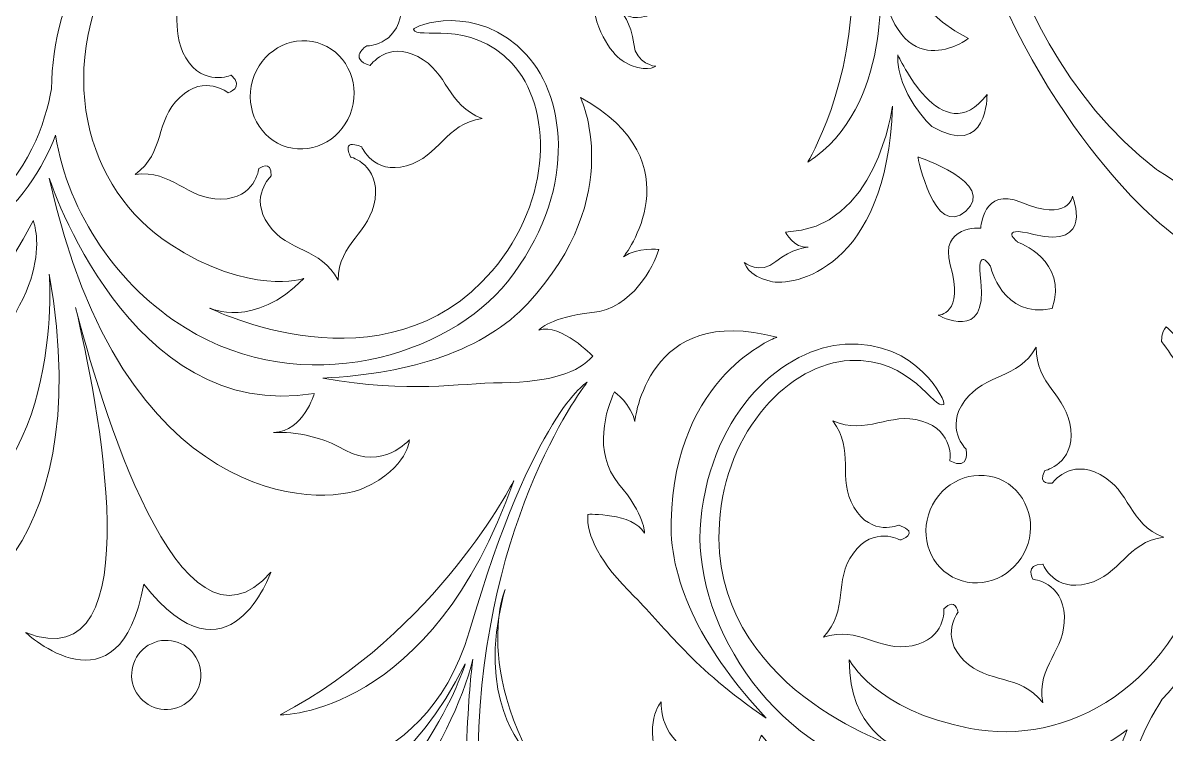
# Model space of a CAD drawing. Header units: millimetres. Extents: x -1420 to -489, y -454 to 898.
# Drawn here: x -944 to -880.5, y -369.2 to -329.8 of the extents above; entities that cross this region are included whole.
import ezdxf

# ---------------------------------------------------------------- set-up
doc = ezdxf.new("R2010")
doc.units = ezdxf.units.MM
doc.header["$MEASUREMENT"] = 0
doc.layers.add('Layer 1', color=7, linetype='Continuous')

msp = doc.modelspace()

# ---------------------------------------------------------------- linework, layer by layer
at = {"layer": 'Layer 1', "color": 1, "lineweight": 20}
msp.add_open_spline([(-986.7467, -67.766), (-986.7467, -67.766), (-769.7468, -67.766), (-769.7468, -67.766), (-769.7468, -67.766), (-766.9929, -67.7659), (-764.7466, -69.9335), (-764.7467, -72.591), (-764.7467, -72.591), (-764.7467, -72.591), (-764.7467, -448.9409), (-764.7467, -448.9409), (-764.7467, -448.9409), (-764.7467, -451.5984), (-766.9928, -453.7659), (-769.7467, -453.7659), (-769.7467, -453.7659), (-769.7467, -453.7659), (-986.7467, -453.7659), (-986.7467, -453.7659)], degree=3, knots=[0, 0, 0, 0, 0.1666667, 0.1666667, 0.1666667, 0.1666667, 0.3333333, 0.3333333, 0.3333333, 0.3333333, 0.5, 0.5, 0.5, 0.5, 0.6666667, 0.6666667, 0.6666667, 0.6666667, 1, 1, 1, 1], dxfattribs=at)
at = {"layer": 'Layer 1', "color": 250, "lineweight": 9}
for points, knots in [([(-896.4376, -327.1122), (-896.4376, -327.1122), (-896.4376, -327.1122), (-896.4376, -327.1122), (-896.4376, -327.1122), (-895.4057, -333.5741), (-891.5027, -330.6113), (-891.5027, -330.6113), (-891.5027, -330.6113), (-900.1985, -326.4957), (-893.2427, -311.0461), (-893.2427, -311.0461), (-893.2427, -311.0461), (-893.8429, -311.7339), (-898.2745, -318.2923), (-897.9906, -327.271), (-897.9906, -327.271), (-897.8058, -333.0862), (-900.4302, -337.4767), (-900.4302, -337.4767), (-900.4302, -337.4767), (-895.67, -334.4548), (-896.4376, -327.1122), (-896.4376, -327.1122)], [0, 0, 0, 0, 0.1428571, 0.1428571, 0.1428571, 0.1428571, 0.2857143, 0.2857143, 0.2857143, 0.2857143, 0.4285714, 0.4285714, 0.4285714, 0.4285714, 0.5714286, 0.5714286, 0.5714286, 0.5714286, 0.7142857, 0.7142857, 0.7142857, 0.7142857, 1, 1, 1, 1]), ([(-881.078, -337.8953), (-881.078, -337.8953), (-881.078, -337.8953), (-881.078, -337.8953), (-881.078, -337.8953), (-891.2503, -330.0379), (-891.73, -314.4927), (-891.7931, -313.4543), (-891.7931, -313.4543), (-893.8401, -325.9269), (-885.1227, -336.7234), (-882.2019, -339.6442), (-882.2019, -339.6442), (-882.2019, -339.6442), (-878.3103, -343.752), (-877.2247, -342.2743), (-877.2247, -342.2743), (-876.1387, -340.7998), (-881.078, -337.8953), (-881.078, -337.8953)], [0, 0, 0, 0, 0.1666667, 0.1666667, 0.1666667, 0.1666667, 0.3333333, 0.3333333, 0.3333333, 0.3333333, 0.5, 0.5, 0.5, 0.5, 0.6666667, 0.6666667, 0.6666667, 0.6666667, 1, 1, 1, 1]), ([(-964.2066, -339.1417), (-964.2066, -339.1417), (-964.2066, -339.1417), (-964.2066, -339.1417), (-964.2066, -339.1417), (-960.3582, -344.2048), (-952.6243, -346.304), (-946.5794, -341.7103), (-946.5794, -341.7103), (-944.1211, -339.8413), (-942.8498, -337.7817), (-942.1934, -335.9904), (-942.1934, -335.9904), (-941.4356, -340.4134), (-938.7176, -344.3661), (-934.975, -346.6822), (-934.975, -346.6822), (-928.4069, -350.7526), (-920.3553, -348.2064), (-917.1005, -344.1238), (-917.1005, -344.1238), (-913.2232, -339.257), (-913.7998, -333.9695), (-916.0402, -331.5287), (-916.0402, -331.5287), (-918.8018, -328.5232), (-922.3481, -329.9398), (-922.3074, -330.1133), (-922.3074, -330.1133), (-922.1637, -330.7261), (-919.2041, -329.4837), (-916.8603, -331.9892), (-916.8603, -331.9892), (-914.6077, -334.4015), (-914.5669, -339.5599), (-917.9459, -343.5146), (-917.9459, -343.5146), (-923.8947, -350.4773), (-933.6239, -345.5865), (-933.6239, -345.5865), (-933.6239, -345.5865), (-933.6239, -345.5865), (-931.1628, -346.7735), (-928.3991, -343.941), (-928.3991, -343.941), (-928.3991, -343.941), (-931.3831, -344.9533), (-935.8684, -342.0092), (-935.8684, -342.0092), (-940.3541, -339.0603), (-942.6739, -332.4103), (-938.2448, -325.0559), (-938.2448, -325.0559), (-935.1798, -319.9728), (-928.5551, -319.1926), (-928.5551, -319.1926), (-928.5551, -319.1926), (-928.5551, -319.1926), (-928.1711, -318.842), (-928.1642, -318.4246), (-928.1642, -318.4246), (-928.1642, -318.4246), (-930.9315, -318.1864), (-934.1923, -319.9117), (-934.1923, -319.9117), (-934.1854, -319.8869), (-934.1809, -319.8746), (-934.1809, -319.8746), (-934.1809, -319.8746), (-943.4924, -324.5017), (-943.0827, -318.5993), (-943.0827, -318.5993), (-943.0827, -318.5993), (-946.1571, -321.6012), (-941.3167, -322.574), (-941.3167, -322.574), (-941.3167, -322.574), (-946.0647, -322.6794), (-945.1603, -325.1361), (-945.1603, -325.1361), (-945.1603, -325.1361), (-945.1603, -325.1361), (-945.3545, -323.919), (-941.4112, -323.6608), (-941.4112, -323.6608), (-940.144, -323.5765), (-939.1024, -323.3745), (-938.2338, -323.1086), (-938.2338, -323.1086), (-938.8874, -323.8396), (-939.5267, -324.6812), (-940.1297, -325.6557), (-940.1297, -325.6557), (-941.6917, -328.1799), (-942.3856, -330.8348), (-942.4023, -333.412), (-942.4023, -333.412), (-942.7509, -335.2664), (-943.6903, -338.232), (-946.2365, -340.1182), (-946.2365, -340.1182), (-951.9108, -344.3254), (-957.54, -342.9486), (-960.3089, -339.5058), (-960.3089, -339.5058), (-963.0718, -336.0649), (-962.4765, -333.5423), (-962.4765, -333.5423), (-962.4765, -333.5423), (-964.578, -336.0275), (-963.4126, -337.9494), (-963.4126, -337.9494), (-963.4126, -337.9494), (-963.4126, -337.9494), (-968.183, -330.3649), (-962.9468, -324.9471), (-962.9468, -324.9471), (-959.973, -321.8691), (-955.7483, -321.4961), (-953.5958, -323.151), (-953.5958, -323.151), (-951.3595, -324.8722), (-952.1429, -327.3936), (-951.6295, -327.4632), (-951.6295, -327.4632), (-951.4857, -327.484), (-950.6021, -324.4666), (-953.2835, -322.4416), (-953.2835, -322.4416), (-955.4588, -320.8002), (-959.8313, -320.7436), (-963.5132, -324.3038), (-963.5132, -324.3038), (-966.6006, -327.2893), (-968.0518, -334.0839), (-964.2066, -339.1417)], [0, 0, 0, 0, 0.0285714, 0.0285714, 0.0285714, 0.0285714, 0.0571429, 0.0571429, 0.0571429, 0.0571429, 0.0857143, 0.0857143, 0.0857143, 0.0857143, 0.1142857, 0.1142857, 0.1142857, 0.1142857, 0.1428571, 0.1428571, 0.1428571, 0.1428571, 0.1714286, 0.1714286, 0.1714286, 0.1714286, 0.2, 0.2, 0.2, 0.2, 0.2285714, 0.2285714, 0.2285714, 0.2285714, 0.2571429, 0.2571429, 0.2571429, 0.2571429, 0.2857143, 0.2857143, 0.2857143, 0.2857143, 0.3142857, 0.3142857, 0.3142857, 0.3142857, 0.3428571, 0.3428571, 0.3428571, 0.3428571, 0.3714286, 0.3714286, 0.3714286, 0.3714286, 0.4, 0.4, 0.4, 0.4, 0.4285714, 0.4285714, 0.4285714, 0.4285714, 0.4571429, 0.4571429, 0.4571429, 0.4571429, 0.4857143, 0.4857143, 0.4857143, 0.4857143, 0.5142857, 0.5142857, 0.5142857, 0.5142857, 0.5428571, 0.5428571, 0.5428571, 0.5428571, 0.5714286, 0.5714286, 0.5714286, 0.5714286, 0.6, 0.6, 0.6, 0.6, 0.6285714, 0.6285714, 0.6285714, 0.6285714, 0.6571429, 0.6571429, 0.6571429, 0.6571429, 0.6857143, 0.6857143, 0.6857143, 0.6857143, 0.7142857, 0.7142857, 0.7142857, 0.7142857, 0.7428571, 0.7428571, 0.7428571, 0.7428571, 0.7714286, 0.7714286, 0.7714286, 0.7714286, 0.8, 0.8, 0.8, 0.8, 0.8285714, 0.8285714, 0.8285714, 0.8285714, 0.8571429, 0.8571429, 0.8571429, 0.8571429, 0.8857143, 0.8857143, 0.8857143, 0.8857143, 0.9142857, 0.9142857, 0.9142857, 0.9142857, 0.9428571, 0.9428571, 0.9428571, 0.9428571, 1, 1, 1, 1]), ([(-910.6244, -331.9184), (-910.6244, -331.9184), (-910.6244, -331.9184), (-910.6244, -331.9184), (-910.6244, -331.9184), (-909.4973, -332.576), (-908.8653, -332.1639), (-908.8653, -332.1639), (-908.8653, -332.1639), (-908.8653, -332.1639), (-909.9737, -332.0552), (-910.0886, -330.9155), (-910.0886, -330.9155), (-910.2066, -329.7757), (-910.8223, -329.0765), (-910.8223, -329.0765), (-910.8223, -329.0765), (-910.3146, -329.7118), (-909.3295, -329.3604), (-909.3295, -329.3604), (-909.3295, -329.3604), (-912.895, -325.775), (-908.7305, -320.2077), (-908.7305, -320.2077), (-908.7305, -320.2077), (-914.8373, -326.9335), (-911.7532, -331.2636), (-910.6244, -331.9184)], [0, 0, 0, 0, 0.125, 0.125, 0.125, 0.125, 0.25, 0.25, 0.25, 0.25, 0.375, 0.375, 0.375, 0.375, 0.5, 0.5, 0.5, 0.5, 0.625, 0.625, 0.625, 0.625, 0.75, 0.75, 0.75, 0.75, 1, 1, 1, 1]), ([(-924.9208, -331.0299), (-924.9208, -331.0299), (-924.9208, -331.0299), (-924.9208, -331.0299), (-924.9208, -331.0299), (-924.9208, -331.0299), (-923.2395, -331.0437), (-922.9927, -329.1446), (-922.9927, -329.1446), (-922.7464, -327.245), (-924.3002, -326.2827), (-923.7762, -324.2577), (-923.7762, -324.2577), (-925.2083, -325.7754), (-926.8518, -324.9765), (-928.3262, -326.1972), (-928.3262, -326.1972), (-929.8015, -327.4213), (-928.891, -328.8379), (-928.891, -328.8379), (-928.891, -328.8379), (-929.1195, -329.7659), (-929.6647, -329.0505), (-929.6647, -329.0505), (-929.6647, -329.0505), (-929.6647, -329.0505), (-929.4008, -327.3916), (-931.245, -326.8626), (-931.245, -326.8626), (-933.0868, -326.3332), (-934.2689, -327.7295), (-936.1933, -326.9102), (-936.1933, -326.9102), (-936.1933, -326.9102), (-936.1982, -326.9062), (-936.1982, -326.9062), (-936.1982, -326.9062), (-934.9013, -328.5496), (-935.9421, -330.0591), (-934.9526, -331.6989), (-934.9526, -331.6989), (-933.9615, -333.3375), (-932.4275, -332.6493), (-932.4275, -332.6493), (-932.4275, -332.6493), (-931.6803, -333.3692), (-932.6063, -333.6384), (-932.6063, -333.6384), (-932.6063, -333.6384), (-932.6063, -333.6384), (-933.9024, -332.5695), (-935.2906, -333.8888), (-935.2906, -333.8888), (-936.6844, -335.2029), (-936.0826, -336.9335), (-937.7688, -338.1746), (-937.7688, -338.1746), (-937.7688, -338.1746), (-937.7651, -338.1718), (-937.7651, -338.1718), (-937.7651, -338.1718), (-935.6884, -337.8941), (-934.9212, -339.5522), (-933.0033, -339.533), (-933.0033, -339.533), (-931.0883, -339.5163), (-930.9018, -337.8448), (-930.9018, -337.8448), (-930.9018, -337.8448), (-930.9018, -337.8448), (-930.1843, -337.2991), (-930.2132, -338.2573), (-930.2132, -338.2573), (-930.2132, -338.2573), (-931.4645, -339.3803), (-930.3679, -340.9509), (-930.3679, -340.9509), (-929.2754, -342.5198), (-927.4776, -342.1876), (-926.5012, -344.0326), (-926.5012, -344.0326), (-926.467, -341.942), (-924.7131, -341.4241), (-924.446, -339.5306), (-924.446, -339.5306), (-924.1793, -337.6322), (-925.8012, -337.199), (-925.8012, -337.199), (-925.8012, -337.199), (-925.8012, -337.199), (-926.401, -336.1272), (-925.1879, -336.6403), (-925.1879, -336.6403), (-925.1879, -336.6403), (-924.5462, -338.1933), (-922.6995, -337.6843), (-922.6995, -337.6843), (-920.8549, -337.1717), (-920.5719, -335.3662), (-918.5078, -335.0567), (-918.5078, -335.0567), (-920.4689, -334.3315), (-920.372, -332.5023), (-922.0696, -331.622), (-922.0696, -331.622), (-923.7733, -330.7396), (-924.7237, -332.1269), (-924.7237, -332.1269), (-924.7237, -332.1269), (-925.9759, -331.7319), (-924.9208, -331.0299), (-924.9208, -331.0299)], [0, 0, 0, 0, 0.0344828, 0.0344828, 0.0344828, 0.0344828, 0.0689655, 0.0689655, 0.0689655, 0.0689655, 0.1034483, 0.1034483, 0.1034483, 0.1034483, 0.137931, 0.137931, 0.137931, 0.137931, 0.1724138, 0.1724138, 0.1724138, 0.1724138, 0.2068966, 0.2068966, 0.2068966, 0.2068966, 0.2413793, 0.2413793, 0.2413793, 0.2413793, 0.2758621, 0.2758621, 0.2758621, 0.2758621, 0.3103448, 0.3103448, 0.3103448, 0.3103448, 0.3448276, 0.3448276, 0.3448276, 0.3448276, 0.3793103, 0.3793103, 0.3793103, 0.3793103, 0.4137931, 0.4137931, 0.4137931, 0.4137931, 0.4482759, 0.4482759, 0.4482759, 0.4482759, 0.4827586, 0.4827586, 0.4827586, 0.4827586, 0.5172414, 0.5172414, 0.5172414, 0.5172414, 0.5517241, 0.5517241, 0.5517241, 0.5517241, 0.5862069, 0.5862069, 0.5862069, 0.5862069, 0.6206897, 0.6206897, 0.6206897, 0.6206897, 0.6551724, 0.6551724, 0.6551724, 0.6551724, 0.6896552, 0.6896552, 0.6896552, 0.6896552, 0.7241379, 0.7241379, 0.7241379, 0.7241379, 0.7586207, 0.7586207, 0.7586207, 0.7586207, 0.7931034, 0.7931034, 0.7931034, 0.7931034, 0.8275862, 0.8275862, 0.8275862, 0.8275862, 0.862069, 0.862069, 0.862069, 0.862069, 0.8965517, 0.8965517, 0.8965517, 0.8965517, 0.9310345, 0.9310345, 0.9310345, 0.9310345, 1, 1, 1, 1]), ([(-925.7324, -334.5395), (-925.7324, -334.5395), (-925.7324, -334.5395), (-925.7324, -334.5395), (-925.7324, -334.5395), (-926.1876, -336.1411), (-927.7961, -337.0837), (-929.3222, -336.6484), (-929.3222, -336.6484), (-930.8452, -336.2127), (-931.7121, -334.5595), (-931.254, -332.9576), (-931.254, -332.9576), (-930.7951, -331.3589), (-929.1862, -330.4146), (-927.6605, -330.8491), (-927.6605, -330.8491), (-926.1371, -331.286), (-925.271, -332.9413), (-925.7324, -334.5395)], [0, 0, 0, 0, 0.1666667, 0.1666667, 0.1666667, 0.1666667, 0.3333333, 0.3333333, 0.3333333, 0.3333333, 0.5, 0.5, 0.5, 0.5, 0.6666667, 0.6666667, 0.6666667, 0.6666667, 1, 1, 1, 1]), ([(-895.4347, -331.5242), (-895.4347, -331.5242), (-895.4347, -331.5242), (-895.4347, -331.5242), (-895.4347, -331.5242), (-895.5055, -333.6877), (-893.5461, -335.4985), (-893.5461, -335.4985), (-893.5461, -335.4985), (-890.4017, -337.3378), (-890.4815, -333.7276), (-890.4815, -333.7276), (-890.4815, -333.7276), (-892.9585, -337.0251), (-895.4347, -331.5242), (-895.4347, -331.5242)], [0, 0, 0, 0, 0.2, 0.2, 0.2, 0.2, 0.4, 0.4, 0.4, 0.4, 0.6, 0.6, 0.6, 0.6, 1, 1, 1, 1]), ([(-912.3689, -348.2471), (-912.3689, -348.2471), (-912.3689, -348.2471), (-912.3689, -348.2471), (-912.3689, -348.2471), (-912.3689, -348.2471), (-914.0938, -346.4375), (-915.352, -346.8032), (-915.352, -346.8032), (-915.352, -346.8032), (-914.6891, -346.0661), (-912.4104, -345.8353), (-912.4104, -345.8353), (-910.1333, -345.6019), (-909.0099, -343.2842), (-908.6955, -342.3346), (-908.6955, -342.3346), (-908.6955, -342.3346), (-909.8654, -342.1754), (-910.6546, -342.7381), (-910.6546, -342.7381), (-910.6546, -342.7381), (-906.5064, -337.506), (-913.0513, -333.8868), (-913.0513, -333.8868), (-913.0513, -333.8868), (-910.4115, -339.3201), (-915.9706, -345.3242), (-915.9706, -345.3242), (-918.3498, -347.8933), (-922.3929, -349.2395), (-927.3514, -349.4703), (-927.3514, -349.4703), (-922.3868, -350.3393), (-919.9505, -349.7493), (-917.3966, -349.7289), (-917.3966, -349.7289), (-914.7103, -349.7061), (-913.1136, -349.1482), (-912.3689, -348.2471)], [0, 0, 0, 0, 0.0909091, 0.0909091, 0.0909091, 0.0909091, 0.1818182, 0.1818182, 0.1818182, 0.1818182, 0.2727273, 0.2727273, 0.2727273, 0.2727273, 0.3636364, 0.3636364, 0.3636364, 0.3636364, 0.4545455, 0.4545455, 0.4545455, 0.4545455, 0.5454545, 0.5454545, 0.5454545, 0.5454545, 0.6363636, 0.6363636, 0.6363636, 0.6363636, 0.7272727, 0.7272727, 0.7272727, 0.7272727, 0.8181818, 0.8181818, 0.8181818, 0.8181818, 1, 1, 1, 1]), ([(-902.5216, -344.1002), (-902.5216, -344.1002), (-902.5216, -344.1002), (-902.5216, -344.1002), (-902.5216, -344.1002), (-901.2548, -344.4158), (-896.0259, -343.4568), (-895.7287, -334.375), (-895.7287, -334.375), (-895.7287, -334.375), (-896.6147, -341.2714), (-901.6701, -341.3626), (-901.6701, -341.3626), (-901.6701, -341.3626), (-901.2079, -342.3012), (-900.4021, -342.1978), (-900.4021, -342.1978), (-900.4021, -342.1978), (-901.3301, -342.2715), (-902.208, -343.0073), (-902.208, -343.0073), (-903.0843, -343.7467), (-903.9545, -343.0521), (-903.9545, -343.0521), (-903.9545, -343.0521), (-903.9545, -343.0521), (-903.7884, -343.7875), (-902.5216, -344.1002)], [0, 0, 0, 0, 0.125, 0.125, 0.125, 0.125, 0.25, 0.25, 0.25, 0.25, 0.375, 0.375, 0.375, 0.375, 0.5, 0.5, 0.5, 0.5, 0.625, 0.625, 0.625, 0.625, 0.75, 0.75, 0.75, 0.75, 1, 1, 1, 1]), ([(-891.6587, -340.2057), (-891.6587, -340.2057), (-891.6587, -340.2057), (-891.6587, -340.2057), (-891.6587, -340.2057), (-891.6587, -340.2057), (-891.6587, -340.2053), (-891.6587, -340.2053), (-891.6587, -340.2053), (-889.8923, -338.6396), (-894.3185, -337.2002), (-894.3185, -337.2002), (-894.3185, -337.2002), (-894.3185, -337.2002), (-894.3193, -337.201), (-894.3193, -337.201), (-894.3193, -337.201), (-894.3193, -337.201), (-893.4215, -341.7673), (-891.6587, -340.2057)], [0, 0, 0, 0, 0.1666667, 0.1666667, 0.1666667, 0.1666667, 0.3333333, 0.3333333, 0.3333333, 0.3333333, 0.5, 0.5, 0.5, 0.5, 0.6666667, 0.6666667, 0.6666667, 0.6666667, 1, 1, 1, 1]), ([(-942.5302, -338.3766), (-942.5302, -338.3766), (-942.5302, -338.3766), (-942.5302, -338.3766), (-942.5302, -338.3766), (-938.4899, -356.7067), (-927.5069, -356.6843), (-925.0519, -355.5661), (-925.0519, -355.5661), (-922.5965, -354.4496), (-922.5403, -352.8924), (-922.5403, -352.8924), (-922.5403, -352.8924), (-922.5403, -352.8924), (-924.0453, -354.6279), (-926.1033, -353.4642), (-926.1033, -353.4642), (-928.1629, -352.2992), (-930.0804, -352.4995), (-930.0804, -352.4995), (-930.0804, -352.4995), (-928.4012, -352.4042), (-927.8197, -350.3251), (-927.8197, -350.3251), (-927.8197, -350.3251), (-938.1243, -352.0471), (-942.5302, -338.3766), (-942.5302, -338.3766)], [0, 0, 0, 0, 0.125, 0.125, 0.125, 0.125, 0.25, 0.25, 0.25, 0.25, 0.375, 0.375, 0.375, 0.375, 0.5, 0.5, 0.5, 0.5, 0.625, 0.625, 0.625, 0.625, 0.75, 0.75, 0.75, 0.75, 1, 1, 1, 1]), ([(-890.2852, -343.2793), (-890.2852, -343.2793), (-890.2852, -343.2793), (-890.2852, -343.2793), (-890.2852, -343.2793), (-890.2852, -343.2793), (-889.6357, -346.1903), (-886.8664, -345.6117), (-886.8664, -345.6117), (-886.8664, -345.6117), (-886.8664, -345.6109), (-886.8664, -345.6109), (-886.8664, -345.6109), (-885.9587, -342.9303), (-888.7684, -341.9347), (-888.7684, -341.9347), (-888.7684, -341.9347), (-888.7684, -341.9347), (-889.9554, -340.9762), (-887.8905, -341.4925), (-887.8905, -341.4925), (-884.5123, -342.3346), (-885.7372, -339.3816), (-885.7372, -339.3816), (-885.7372, -339.3816), (-885.7372, -339.3816), (-885.9318, -340.8279), (-888.6002, -339.7094), (-888.6002, -339.7094), (-890.7087, -338.8233), (-890.8252, -341.1431), (-890.8252, -341.1431), (-890.8252, -341.1431), (-890.8252, -341.1431), (-890.8268, -341.1435), (-890.8268, -341.1435), (-890.8268, -341.1435), (-890.8268, -341.1435), (-893.1437, -340.9802), (-892.5179, -343.1783), (-892.5179, -343.1783), (-891.7263, -345.9639), (-893.1853, -345.9823), (-893.1853, -345.9823), (-893.1853, -345.9823), (-893.1853, -345.9823), (-890.4017, -347.5541), (-890.8337, -344.0986), (-890.8337, -344.0986), (-891.0972, -341.9868), (-890.2852, -343.2793), (-890.2852, -343.2793)], [0, 0, 0, 0, 0.0714286, 0.0714286, 0.0714286, 0.0714286, 0.1428571, 0.1428571, 0.1428571, 0.1428571, 0.2142857, 0.2142857, 0.2142857, 0.2142857, 0.2857143, 0.2857143, 0.2857143, 0.2857143, 0.3571429, 0.3571429, 0.3571429, 0.3571429, 0.4285714, 0.4285714, 0.4285714, 0.4285714, 0.5, 0.5, 0.5, 0.5, 0.5714286, 0.5714286, 0.5714286, 0.5714286, 0.6428571, 0.6428571, 0.6428571, 0.6428571, 0.7142857, 0.7142857, 0.7142857, 0.7142857, 0.7857143, 0.7857143, 0.7857143, 0.7857143, 0.8571429, 0.8571429, 0.8571429, 0.8571429, 1, 1, 1, 1]), ([(-950.6176, -353.9593), (-950.6176, -353.9593), (-950.6176, -353.9593), (-950.6176, -353.9593), (-950.6176, -353.9593), (-950.6176, -353.9593), (-951.6914, -352.8798), (-947.9268, -349.7656), (-947.9268, -349.7656), (-941.8208, -344.7118), (-943.4195, -340.7355), (-943.4195, -340.7355), (-943.4195, -340.7355), (-949.4066, -352.1151), (-953.266, -345.9041), (-953.266, -345.9041), (-953.266, -345.9041), (-954.1757, -351.1362), (-948.6182, -348.6075), (-948.6182, -348.6075), (-948.6182, -348.6075), (-953.3039, -352.1497), (-950.6176, -353.9593), (-950.6176, -353.9593)], [0, 0, 0, 0, 0.1428571, 0.1428571, 0.1428571, 0.1428571, 0.2857143, 0.2857143, 0.2857143, 0.2857143, 0.4285714, 0.4285714, 0.4285714, 0.4285714, 0.5714286, 0.5714286, 0.5714286, 0.5714286, 0.7142857, 0.7142857, 0.7142857, 0.7142857, 1, 1, 1, 1]), ([(-942.5334, -343.7093), (-942.5334, -343.7093), (-942.5334, -343.7093), (-942.5334, -343.7093), (-942.5334, -343.7093), (-942.5334, -343.7093), (-941.5619, -356.2461), (-950.4791, -358.2712), (-950.4791, -358.2712), (-950.4791, -358.2712), (-949.317, -359.7635), (-947.9276, -359.2826), (-947.9276, -359.2826), (-947.9276, -359.2826), (-949.5454, -359.7546), (-950.8273, -361.3818), (-950.8273, -361.3818), (-952.1079, -363.0118), (-953.9029, -362.1041), (-953.9029, -362.1041), (-953.9029, -362.1041), (-953.9029, -362.1041), (-953.3401, -363.3453), (-950.9808, -363.4332), (-950.9808, -363.4332), (-948.6227, -363.524), (-939.7181, -359.8991), (-942.5334, -343.7093)], [0, 0, 0, 0, 0.125, 0.125, 0.125, 0.125, 0.25, 0.25, 0.25, 0.25, 0.375, 0.375, 0.375, 0.375, 0.5, 0.5, 0.5, 0.5, 0.625, 0.625, 0.625, 0.625, 0.75, 0.75, 0.75, 0.75, 1, 1, 1, 1]), ([(-926.4983, -344.0363), (-926.4983, -344.0363), (-926.4983, -344.0363), (-926.4983, -344.0363), (-926.4983, -344.0363), (-926.5003, -344.0354), (-926.5003, -344.0342), (-926.5012, -344.0326), (-926.5012, -344.0326), (-926.5012, -344.0326), (-926.502, -344.0342), (-926.502, -344.0342), (-926.502, -344.0342), (-926.502, -344.0342), (-926.4983, -344.0363), (-926.4983, -344.0363)], [0, 0, 0, 0, 0.2, 0.2, 0.2, 0.2, 0.4, 0.4, 0.4, 0.4, 0.6, 0.6, 0.6, 0.6, 1, 1, 1, 1]), ([(-937.285, -360.9049), (-937.285, -360.9049), (-937.285, -360.9049), (-937.285, -360.9049), (-937.285, -360.9049), (-937.285, -360.9049), (-937.2834, -360.9049), (-937.2834, -360.9049), (-937.2834, -360.9049), (-932.5692, -366.951), (-930.2287, -360.24), (-930.2287, -360.24), (-930.2287, -360.24), (-935.2885, -366.1134), (-939.8239, -350.3829), (-941.0667, -345.5563), (-941.0667, -345.5563), (-939.9229, -350.4081), (-936.6311, -366.4441), (-943.8409, -363.5961), (-943.8409, -363.5961), (-943.8409, -363.5961), (-938.6504, -368.4499), (-937.285, -360.9049)], [0, 0, 0, 0, 0.1428571, 0.1428571, 0.1428571, 0.1428571, 0.2857143, 0.2857143, 0.2857143, 0.2857143, 0.4285714, 0.4285714, 0.4285714, 0.4285714, 0.5714286, 0.5714286, 0.5714286, 0.5714286, 0.7142857, 0.7142857, 0.7142857, 0.7142857, 1, 1, 1, 1]), ([(-912.6376, -357.0357), (-912.6376, -357.0357), (-912.6376, -357.0357), (-912.6376, -357.0357), (-912.6376, -357.0357), (-912.7301, -358.2023), (-911.9727, -359.713), (-910.0596, -361.6012), (-910.0596, -361.6012), (-908.2423, -363.3929), (-906.9026, -365.5116), (-902.7333, -368.3461), (-902.7333, -368.3461), (-906.1334, -364.7297), (-908.0974, -360.9456), (-908.0167, -357.4466), (-908.0167, -357.4466), (-907.8274, -349.2655), (-902.1498, -347.2035), (-902.1498, -347.2035), (-902.1498, -347.2035), (-909.3674, -345.2456), (-910.032, -351.8879), (-910.032, -351.8879), (-910.032, -351.8879), (-910.2071, -350.9346), (-911.1575, -350.2338), (-911.1575, -350.2338), (-911.1575, -350.2338), (-911.594, -351.1362), (-912.4006, -353.5806), (-910.929, -355.3348), (-910.929, -355.3348), (-909.4533, -357.087), (-909.4904, -358.0773), (-909.4904, -358.0773), (-909.4904, -358.0773), (-910.1399, -356.9376), (-912.6376, -357.0357), (-912.6376, -357.0357)], [0, 0, 0, 0, 0.0909091, 0.0909091, 0.0909091, 0.0909091, 0.1818182, 0.1818182, 0.1818182, 0.1818182, 0.2727273, 0.2727273, 0.2727273, 0.2727273, 0.3636364, 0.3636364, 0.3636364, 0.3636364, 0.4545455, 0.4545455, 0.4545455, 0.4545455, 0.5454545, 0.5454545, 0.5454545, 0.5454545, 0.6363636, 0.6363636, 0.6363636, 0.6363636, 0.7272727, 0.7272727, 0.7272727, 0.7272727, 0.8181818, 0.8181818, 0.8181818, 0.8181818, 1, 1, 1, 1]), ([(-876.578, -356.9978), (-876.578, -356.9978), (-876.578, -356.9978), (-876.578, -356.9978), (-876.578, -356.9978), (-876.1387, -357.7931), (-875.5328, -358.6645), (-874.6813, -359.6072), (-874.6813, -359.6072), (-872.0312, -362.5378), (-873.0175, -363.2756), (-873.0175, -363.2756), (-873.0175, -363.2756), (-873.0175, -363.2756), (-870.6594, -362.1408), (-873.994, -358.7606), (-873.994, -358.7606), (-873.994, -358.7606), (-869.8413, -361.4331), (-869.9606, -357.1367), (-869.9606, -357.1367), (-869.9606, -357.1367), (-873.7737, -361.6595), (-877.2332, -351.8549), (-877.2332, -351.8549), (-877.2332, -351.8549), (-877.2401, -351.8671), (-877.2499, -351.8887), (-877.2499, -351.8887), (-878.3876, -348.3815), (-880.5368, -346.6252), (-880.5368, -346.6252), (-880.5368, -346.6252), (-880.8198, -346.931), (-880.7905, -347.4494), (-880.7905, -347.4494), (-880.7905, -347.4494), (-880.7905, -347.4494), (-876.585, -352.6204), (-877.9218, -358.4043), (-877.9218, -358.4043), (-879.8605, -366.7666), (-886.1525, -369.9272), (-891.4258, -368.9198), (-891.4258, -368.9198), (-896.6941, -367.91), (-898.1324, -365.1064), (-898.1324, -365.1064), (-898.1324, -365.1064), (-898.121, -369.0632), (-895.5271, -369.9256), (-895.5271, -369.9256), (-895.5271, -369.9256), (-895.5271, -369.9256), (-905.916, -366.6623), (-905.3394, -357.5219), (-905.3394, -357.5219), (-905.0116, -352.3305), (-901.3904, -348.6568), (-898.0949, -348.4939), (-898.0949, -348.4939), (-894.6679, -348.3261), (-893.4072, -351.2771), (-892.8778, -350.9383), (-892.8778, -350.9383), (-892.7276, -350.8422), (-894.2876, -347.3562), (-898.3624, -347.5919), (-898.3624, -347.5919), (-901.6701, -347.7833), (-905.7657, -351.1777), (-906.3704, -357.3712), (-906.3704, -357.3712), (-906.877, -362.5671), (-902.8689, -370.0018), (-895.3194, -371.6526), (-895.3194, -371.6526), (-891.0231, -372.5948), (-886.3179, -371.6493), (-882.6958, -369.0029), (-882.6958, -369.0029), (-883.4715, -370.7453), (-883.9919, -373.1075), (-883.5306, -376.1619), (-883.5306, -376.1619), (-882.3929, -383.6666), (-875.3841, -387.5456), (-869.0978, -386.5903), (-869.0978, -386.5903), (-862.8159, -385.6362), (-859.1267, -379.7493), (-859.2639, -375.4558), (-859.2639, -375.4558), (-859.428, -370.3369), (-862.6082, -367.3326), (-865.3116, -366.9983), (-865.3116, -366.9983), (-868.6474, -366.585), (-870.1109, -369.3653), (-869.9928, -369.4504), (-869.9928, -369.4504), (-869.5779, -369.7583), (-868.3852, -367.4014), (-865.5808, -367.7247), (-865.5808, -367.7247), (-862.8835, -368.0334), (-860.1097, -371.2437), (-860.1182, -375.5246), (-860.1182, -375.5246), (-860.1337, -383.0586), (-868.8384, -385.181), (-868.8384, -385.181), (-868.8384, -385.181), (-868.8384, -385.181), (-866.6611, -384.6121), (-866.4396, -381.3667), (-866.4396, -381.3667), (-866.4396, -381.3667), (-867.7679, -383.5908), (-872.1489, -384.1373), (-872.1489, -384.1373), (-876.5316, -384.6801), (-881.5259, -381.7503), (-882.6677, -374.7794), (-882.6677, -374.7794), (-883.1824, -371.6542), (-881.7922, -368.8702), (-880.7527, -367.2967), (-880.7527, -367.2967), (-878.974, -365.4362), (-877.6258, -363.0448), (-876.9889, -360.1451), (-876.9889, -360.1451), (-876.7434, -359.0269), (-876.6171, -357.978), (-876.578, -356.9978)], [0, 0, 0, 0, 0.0285714, 0.0285714, 0.0285714, 0.0285714, 0.0571429, 0.0571429, 0.0571429, 0.0571429, 0.0857143, 0.0857143, 0.0857143, 0.0857143, 0.1142857, 0.1142857, 0.1142857, 0.1142857, 0.1428571, 0.1428571, 0.1428571, 0.1428571, 0.1714286, 0.1714286, 0.1714286, 0.1714286, 0.2, 0.2, 0.2, 0.2, 0.2285714, 0.2285714, 0.2285714, 0.2285714, 0.2571429, 0.2571429, 0.2571429, 0.2571429, 0.2857143, 0.2857143, 0.2857143, 0.2857143, 0.3142857, 0.3142857, 0.3142857, 0.3142857, 0.3428571, 0.3428571, 0.3428571, 0.3428571, 0.3714286, 0.3714286, 0.3714286, 0.3714286, 0.4, 0.4, 0.4, 0.4, 0.4285714, 0.4285714, 0.4285714, 0.4285714, 0.4571429, 0.4571429, 0.4571429, 0.4571429, 0.4857143, 0.4857143, 0.4857143, 0.4857143, 0.5142857, 0.5142857, 0.5142857, 0.5142857, 0.5428571, 0.5428571, 0.5428571, 0.5428571, 0.5714286, 0.5714286, 0.5714286, 0.5714286, 0.6, 0.6, 0.6, 0.6, 0.6285714, 0.6285714, 0.6285714, 0.6285714, 0.6571429, 0.6571429, 0.6571429, 0.6571429, 0.6857143, 0.6857143, 0.6857143, 0.6857143, 0.7142857, 0.7142857, 0.7142857, 0.7142857, 0.7428571, 0.7428571, 0.7428571, 0.7428571, 0.7714286, 0.7714286, 0.7714286, 0.7714286, 0.8, 0.8, 0.8, 0.8, 0.8285714, 0.8285714, 0.8285714, 0.8285714, 0.8571429, 0.8571429, 0.8571429, 0.8571429, 0.8857143, 0.8857143, 0.8857143, 0.8857143, 0.9142857, 0.9142857, 0.9142857, 0.9142857, 0.9428571, 0.9428571, 0.9428571, 0.9428571, 1, 1, 1, 1]), ([(-887.2646, -354.6068), (-887.2646, -354.6068), (-887.2646, -354.6068), (-887.2646, -354.6068), (-887.2646, -354.6068), (-887.2646, -354.6068), (-885.6248, -354.224), (-885.8325, -352.3179), (-885.8325, -352.3179), (-886.0401, -350.415), (-887.7752, -349.8446), (-887.7471, -347.7581), (-887.7471, -347.7581), (-888.7826, -349.5762), (-890.567, -349.1841), (-891.7116, -350.7209), (-891.7116, -350.7209), (-892.8575, -352.2556), (-891.6404, -353.4157), (-891.6404, -353.4157), (-891.6404, -353.4157), (-891.6404, -353.4157), (-891.3708, -354.6544), (-892.5452, -354.0668), (-892.5452, -354.0668), (-892.5452, -354.0668), (-892.2626, -352.4083), (-894.0999, -351.8565), (-894.0999, -351.8565), (-895.9298, -351.3072), (-897.1347, -352.6872), (-899.0469, -351.8419), (-899.0469, -351.8419), (-897.7813, -353.5012), (-898.8352, -354.9932), (-897.8677, -356.6452), (-897.8677, -356.6452), (-896.8969, -358.2984), (-895.3544, -357.6298), (-895.3544, -357.6298), (-895.3544, -357.6298), (-894.1263, -358.1046), (-895.3035, -358.4576), (-895.3035, -358.4576), (-895.3035, -358.4576), (-895.3035, -358.4576), (-896.7695, -357.6396), (-897.8994, -359.1869), (-897.8994, -359.1869), (-899.027, -360.7335), (-898.1275, -362.3265), (-899.5596, -363.8502), (-899.5596, -363.8502), (-897.5733, -363.2048), (-896.5137, -364.696), (-894.637, -364.3307), (-894.637, -364.3307), (-892.7565, -363.9658), (-892.873, -362.2894), (-892.873, -362.2894), (-892.873, -362.2894), (-892.2275, -361.5817), (-892.092, -362.4718), (-892.092, -362.4718), (-892.092, -362.4718), (-892.092, -362.4718), (-893.1218, -363.8017), (-891.7597, -365.1471), (-891.7597, -365.1471), (-890.396, -366.4966), (-888.6902, -365.8406), (-887.3925, -367.484), (-887.3925, -367.484), (-887.3925, -367.484), (-887.3925, -367.4898), (-887.3925, -367.4898), (-887.3925, -367.4898), (-887.739, -365.4252), (-886.1016, -364.6015), (-886.1876, -362.6885), (-886.1876, -362.6885), (-886.2645, -360.775), (-887.941, -360.639), (-887.941, -360.639), (-887.941, -360.639), (-887.941, -360.639), (-888.4166, -359.8006), (-887.3798, -359.8051), (-887.3798, -359.8051), (-887.3798, -359.8051), (-886.7568, -361.3671), (-884.9065, -360.8809), (-884.9065, -360.8809), (-883.0533, -360.3935), (-882.7492, -358.5839), (-880.6757, -358.3074), (-880.6757, -358.3074), (-880.6757, -358.3074), (-880.6814, -358.307), (-880.6814, -358.307), (-880.6814, -358.307), (-882.6311, -357.5557), (-882.5089, -355.729), (-884.1996, -354.8279), (-884.1996, -354.8279), (-885.8915, -353.9235), (-886.8578, -355.2978), (-886.8578, -355.2978), (-886.8578, -355.2978), (-886.8578, -355.2978), (-887.7471, -355.4322), (-887.2646, -354.6068)], [0, 0, 0, 0, 0.0344828, 0.0344828, 0.0344828, 0.0344828, 0.0689655, 0.0689655, 0.0689655, 0.0689655, 0.1034483, 0.1034483, 0.1034483, 0.1034483, 0.137931, 0.137931, 0.137931, 0.137931, 0.1724138, 0.1724138, 0.1724138, 0.1724138, 0.2068966, 0.2068966, 0.2068966, 0.2068966, 0.2413793, 0.2413793, 0.2413793, 0.2413793, 0.2758621, 0.2758621, 0.2758621, 0.2758621, 0.3103448, 0.3103448, 0.3103448, 0.3103448, 0.3448276, 0.3448276, 0.3448276, 0.3448276, 0.3793103, 0.3793103, 0.3793103, 0.3793103, 0.4137931, 0.4137931, 0.4137931, 0.4137931, 0.4482759, 0.4482759, 0.4482759, 0.4482759, 0.4827586, 0.4827586, 0.4827586, 0.4827586, 0.5172414, 0.5172414, 0.5172414, 0.5172414, 0.5517241, 0.5517241, 0.5517241, 0.5517241, 0.5862069, 0.5862069, 0.5862069, 0.5862069, 0.6206897, 0.6206897, 0.6206897, 0.6206897, 0.6551724, 0.6551724, 0.6551724, 0.6551724, 0.6896552, 0.6896552, 0.6896552, 0.6896552, 0.7241379, 0.7241379, 0.7241379, 0.7241379, 0.7586207, 0.7586207, 0.7586207, 0.7586207, 0.7931034, 0.7931034, 0.7931034, 0.7931034, 0.8275862, 0.8275862, 0.8275862, 0.8275862, 0.862069, 0.862069, 0.862069, 0.862069, 0.8965517, 0.8965517, 0.8965517, 0.8965517, 0.9310345, 0.9310345, 0.9310345, 0.9310345, 1, 1, 1, 1]), ([(-919.4428, -365.3308), (-919.4428, -365.3308), (-919.4428, -365.3308), (-919.4428, -365.3308), (-919.4428, -365.3308), (-919.4428, -365.3308), (-921.8249, -373.3025), (-930.7474, -378.1726), (-930.7474, -378.1726), (-930.7474, -378.1726), (-932.7285, -380.4705), (-928.8291, -378.7415), (-928.8291, -378.7415), (-925.1468, -377.1078), (-920.0833, -369.7155), (-919.0213, -365.0685), (-919.0213, -365.0685), (-919.1243, -365.8251), (-919.2673, -367.2597), (-919.3707, -369.9118), (-919.3707, -369.9118), (-919.5604, -374.7444), (-923.292, -377.9796), (-923.292, -377.9796), (-923.292, -377.9796), (-922.1311, -377.967), (-921.4889, -377.3481), (-921.4889, -377.3481), (-921.4889, -377.3481), (-922.0325, -380.2563), (-924.8565, -381.5931), (-924.8565, -381.5931), (-924.8565, -381.5931), (-923.3559, -380.8426), (-918.9639, -380.9782), (-918.7281, -370.0437), (-918.7281, -370.0437), (-918.4488, -356.9665), (-912.6698, -349.6976), (-912.6698, -349.6976), (-912.6698, -349.6976), (-912.6698, -349.6976), (-915.6375, -351.3573), (-919.2106, -363.5098), (-919.2106, -363.5098), (-921.8008, -372.3212), (-929.9135, -371.5019), (-929.9135, -371.5019), (-929.9135, -371.5019), (-929.9135, -371.5019), (-930.449, -373.2097), (-934.1524, -373.6861), (-934.1524, -373.6861), (-934.1524, -373.6861), (-925.0063, -376.4624), (-919.4428, -365.3308)], [0, 0, 0, 0, 0.0666667, 0.0666667, 0.0666667, 0.0666667, 0.1333333, 0.1333333, 0.1333333, 0.1333333, 0.2, 0.2, 0.2, 0.2, 0.2666667, 0.2666667, 0.2666667, 0.2666667, 0.3333333, 0.3333333, 0.3333333, 0.3333333, 0.4, 0.4, 0.4, 0.4, 0.4666667, 0.4666667, 0.4666667, 0.4666667, 0.5333333, 0.5333333, 0.5333333, 0.5333333, 0.6, 0.6, 0.6, 0.6, 0.6666667, 0.6666667, 0.6666667, 0.6666667, 0.7333333, 0.7333333, 0.7333333, 0.7333333, 0.8, 0.8, 0.8, 0.8, 0.8666667, 0.8666667, 0.8666667, 0.8666667, 1, 1, 1, 1]), ([(-888.4361, -359.2093), (-888.4361, -359.2093), (-888.4361, -359.2093), (-888.4361, -359.2093), (-888.4361, -359.2093), (-889.2232, -360.6781), (-890.9962, -361.2612), (-892.3917, -360.5136), (-892.3917, -360.5136), (-893.7912, -359.7635), (-894.2896, -357.9686), (-893.5013, -356.4998), (-893.5013, -356.4998), (-892.7199, -355.0311), (-890.9457, -354.4475), (-889.5486, -355.1939), (-889.5486, -355.1939), (-888.1498, -355.9444), (-887.6535, -357.7422), (-888.4361, -359.2093)], [0, 0, 0, 0, 0.1666667, 0.1666667, 0.1666667, 0.1666667, 0.3333333, 0.3333333, 0.3333333, 0.3333333, 0.5, 0.5, 0.5, 0.5, 0.6666667, 0.6666667, 0.6666667, 0.6666667, 1, 1, 1, 1]), ([(-916.7438, -355.1663), (-916.7438, -355.1663), (-916.7438, -355.1663), (-916.7438, -355.1663), (-916.7438, -355.1663), (-916.7438, -355.1663), (-920.9486, -363.5293), (-929.7213, -368.1702), (-929.7213, -368.1702), (-929.7213, -368.1702), (-921.3407, -368.2858), (-916.7438, -355.1663)], [0, 0, 0, 0, 0.25, 0.25, 0.25, 0.25, 0.5, 0.5, 0.5, 0.5, 1, 1, 1, 1]), ([(-917.2276, -361.214), (-917.2276, -361.214), (-917.2276, -361.214), (-917.2276, -361.214), (-917.2276, -361.214), (-917.2276, -361.214), (-917.4442, -361.7128), (-917.5631, -362.6302), (-917.5631, -362.6302), (-917.4772, -362.1778), (-917.3721, -361.7079), (-917.2276, -361.214)], [0, 0, 0, 0, 0.25, 0.25, 0.25, 0.25, 0.5, 0.5, 0.5, 0.5, 1, 1, 1, 1]), ([(-915.9441, -370.3108), (-915.9441, -370.3108), (-915.9441, -370.3108), (-915.9441, -370.3108), (-915.9441, -370.3108), (-917.6963, -366.8268), (-917.7643, -364.1515), (-917.5631, -362.6302), (-917.5631, -362.6302), (-918.5652, -367.8672), (-915.9441, -370.3108), (-915.9441, -370.3108)], [0, 0, 0, 0, 0.25, 0.25, 0.25, 0.25, 0.5, 0.5, 0.5, 0.5, 1, 1, 1, 1]), ([(-934.1761, -365.4892), (-934.1761, -365.4892), (-934.1761, -365.4892), (-934.1761, -365.4892), (-934.1761, -365.4892), (-934.431, -364.4598), (-935.471, -363.8331), (-936.4999, -364.0843), (-936.4999, -364.0843), (-937.5289, -364.3388), (-938.1581, -365.38), (-937.9048, -366.409), (-937.9048, -366.409), (-937.6511, -367.438), (-936.6095, -368.0663), (-935.5825, -367.8123), (-935.5825, -367.8123), (-934.5515, -367.5594), (-933.9228, -366.5198), (-934.1761, -365.4892)], [0, 0, 0, 0, 0.1666667, 0.1666667, 0.1666667, 0.1666667, 0.3333333, 0.3333333, 0.3333333, 0.3333333, 0.5, 0.5, 0.5, 0.5, 0.6666667, 0.6666667, 0.6666667, 0.6666667, 1, 1, 1, 1]), ([(-899.5588, -363.8514), (-899.5588, -363.8514), (-899.5588, -363.8514), (-899.5588, -363.8514), (-899.5588, -363.8514), (-899.5588, -363.8514), (-899.5596, -363.8502), (-899.5596, -363.8502), (-899.5596, -363.8502), (-899.5596, -363.8502), (-899.5616, -363.853), (-899.5637, -363.8514), (-899.5637, -363.8514), (-899.5637, -363.8514), (-899.5588, -363.8514), (-899.5588, -363.8514)], [0, 0, 0, 0, 0.2, 0.2, 0.2, 0.2, 0.4, 0.4, 0.4, 0.4, 0.6, 0.6, 0.6, 0.6, 1, 1, 1, 1]), ([(-902.9931, -369.2855), (-902.9931, -369.2855), (-902.9931, -369.2855), (-902.9931, -369.2855), (-902.9931, -369.2855), (-902.9931, -369.2855), (-904.0229, -371.1835), (-902.8836, -372.4201), (-902.8836, -372.4201), (-902.8836, -372.4201), (-904.1206, -370.9424), (-906.4103, -370.343), (-906.4103, -370.343), (-908.6976, -369.7456), (-908.5701, -367.4519), (-908.5701, -367.4519), (-908.5701, -367.4519), (-908.5701, -367.4519), (-909.6129, -368.6091), (-908.6283, -371.1203), (-908.6283, -371.1203), (-907.645, -373.6315), (-899.7762, -381.2942), (-884.1153, -370.9489), (-884.1153, -370.9489), (-884.1153, -370.9489), (-896.7951, -377.6962), (-902.9931, -369.2855)], [0, 0, 0, 0, 0.125, 0.125, 0.125, 0.125, 0.25, 0.25, 0.25, 0.25, 0.375, 0.375, 0.375, 0.375, 0.5, 0.5, 0.5, 0.5, 0.625, 0.625, 0.625, 0.625, 0.75, 0.75, 0.75, 0.75, 1, 1, 1, 1])]:
    msp.add_open_spline(points, degree=3, knots=knots, dxfattribs=at)

doc.saveas('drawing.dxf')
